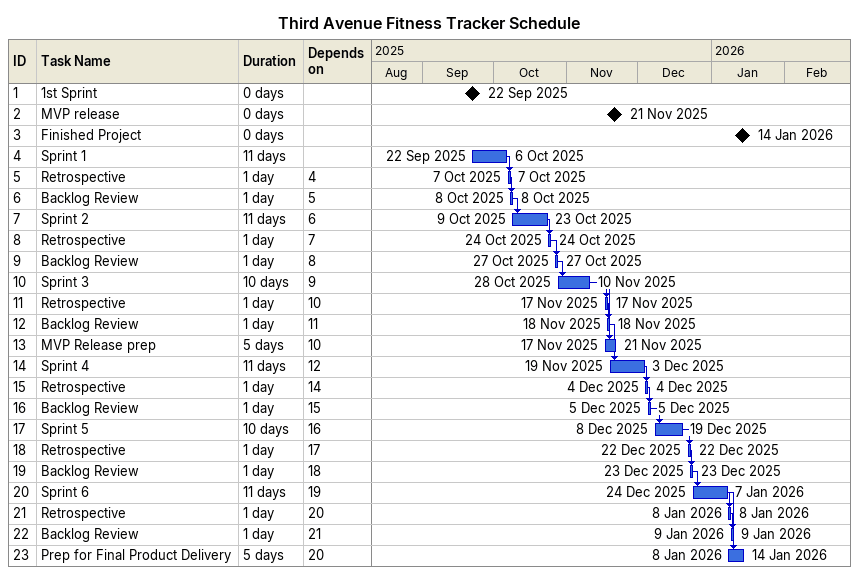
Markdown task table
Third Avenue Fitness Tracker Schedule

| ID | Task | Duration | Start | Finish | Predecessors |
|---|---|---|---|---|---|
| 1 | 1st Sprint | 0d | 2025-09-22 | 2025-09-22 |  |
| 2 | MVP release | 0d | 2025-11-21 | 2025-11-21 |  |
| 3 | Finished Project | 0d | 2026-01-14 | 2026-01-14 |  |
| 4 | Sprint 1 | 11d | 2025-09-22 | 2025-10-06 |  |
| 5 | Retrospective | 1d | 2025-10-07 | 2025-10-07 | 4 |
| 6 | Backlog Review | 1d | 2025-10-08 | 2025-10-08 | 5 |
| 7 | Sprint 2 | 11d | 2025-10-09 | 2025-10-23 | 6 |
| 8 | Retrospective | 1d | 2025-10-24 | 2025-10-24 | 7 |
| 9 | Backlog Review | 1d | 2025-10-27 | 2025-10-27 | 8 |
| 10 | Sprint 3 | 10d | 2025-10-28 | 2025-11-10 | 9 |
| 11 | Retrospective | 1d | 2025-11-17 | 2025-11-17 | 10 |
| 12 | Backlog Review | 1d | 2025-11-18 | 2025-11-18 | 11 |
| 13 | MVP Release prep | 5d | 2025-11-17 | 2025-11-21 | 10 |
| 14 | Sprint 4 | 11d | 2025-11-19 | 2025-12-03 | 12 |
| 15 | Retrospective | 1d | 2025-12-04 | 2025-12-04 | 14 |
| 16 | Backlog Review | 1d | 2025-12-05 | 2025-12-05 | 15 |
| 17 | Sprint 5 | 10d | 2025-12-08 | 2025-12-19 | 16 |
| 18 | Retrospective | 1d | 2025-12-22 | 2025-12-22 | 17 |
| 19 | Backlog Review | 1d | 2025-12-23 | 2025-12-23 | 18 |
| 20 | Sprint 6 | 11d | 2025-12-24 | 2026-01-07 | 19 |
| 21 | Retrospective | 1d | 2026-01-08 | 2026-01-08 | 20 |
| 22 | Backlog Review | 1d | 2026-01-09 | 2026-01-09 | 21 |
| 23 | Prep for Final Product Delivery | 5d | 2026-01-08 | 2026-01-14 | 20 |
